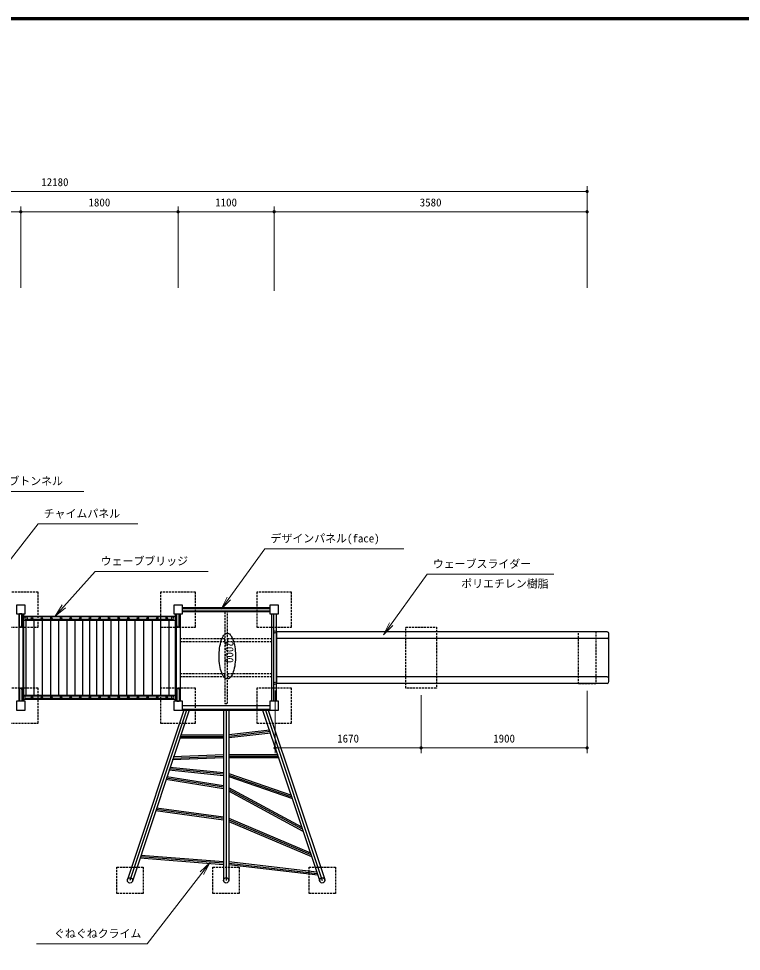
# Model space of a CAD drawing. Units: millimetres at full size, sheet at 1:100. Extents: x 1500 to 40500, y 1500 to 28200.
# Drawn here: x 10983 to 19253, y 17523 to 28200 of the extents above; entities that cross this region are included whole.
import ezdxf
from ezdxf.enums import TextEntityAlignment as Align

# ---------------------------------------------------------------- set-up
doc = ezdxf.new("R2010")
doc.units = ezdxf.units.MM
doc.header["$LTSCALE"] = 100
doc.linetypes.add('USER2', pattern=[0.347213, 0.243035, -0.104178])
doc.linetypes.add('USER3', pattern=[4.7625, 3.175, -1.5875])
for name, color, linetype, lineweight in [('D-STR-DIM\u3000寸法線、寸法値', 7, 'Continuous', 13), ('D-STR-HTXT\u3000旗上げ', 7, 'Continuous', 13), ('D-STR-TXT\u3000文字列', 7, 'Continuous', 13), ('D-STR\u3000構造物外形線', 1, 'Continuous', 25), ('D-TTL', 7, 'Continuous', 70)]:
    doc.layers.add(name, color=color, linetype=linetype, lineweight=lineweight)
doc.styles.add('ＭＳ ゴシック', font='')
doc.styles.get('ＭＳ ゴシック').set_extended_font_data('MS Gothic')

# ---------------------------------------------------------------- blocks, each defined once
blk = doc.blocks.new('filled_dot')
at = {"color": 0, "linetype": 'Continuous', "lineweight": -2, "const_width": 1.25}
blk.add_lwpolyline([(-0.625, 0, 1), (0.625, 0, 1)], format="xyb", close=True, dxfattribs=at)
blk = doc.blocks.new('open_arrow')
at = {"color": 0, "linetype": 'Continuous', "lineweight": -2}
blk.add_lwpolyline([(7.5, 1.25), (0, 0), (7.5, -1.25)], dxfattribs=at)

msp = doc.modelspace()

# ---------------------------------------------------------------- linework, layer by layer
at = {"layer": 'D-STR-DIM\u3000寸法線、寸法値'}
for p, q in [((17487.8, 25118.1), (17487.8, 26281.7)), ((5306.8, 26221.7), (17487.8, 26221.7)), ((9906.8, 25989.2), (11006.8, 25989.2)), ((11006.8, 25118.1), (11006.8, 26049.2)), ((11006.8, 25118.1), (11006.8, 26049.2)), ((11006.8, 25989.2), (12806.8, 25989.2)), ((12806.8, 25118.1), (12806.8, 26049.2)), ((12806.8, 25118.1), (12806.8, 26049.2)), ((12806.8, 25989.2), (13906.8, 25989.2)), ((13906.8, 25118.1), (13906.8, 26049.2)), ((13906.8, 25118.1), (13906.8, 26049.2)), ((13906.8, 25083.1), (13906.8, 26002.7)), ((13906.8, 25989.2), (17487.8, 25989.2)), ((17487.8, 25118.1), (17487.8, 26049.2)), ((13917.6, 20510.2), (13917.6, 19792.1)), ((17487.8, 20505.2), (17487.8, 19792.1)), ((15587.8, 20455.2), (15587.8, 19792.1)), ((15587.8, 20455.2), (15587.8, 19792.1)), ((13917.6, 19852.1), (15587.8, 19852.1)), ((15587.8, 19852.1), (17487.8, 19852.1))]:
    msp.add_line(p, q, dxfattribs=at)
at = {"layer": 'D-STR-HTXT\u3000旗上げ'}
for points in [[(9290.3, 21218.6), (10426.1, 22788.3), (10446.1, 22788.3), (11729.7, 22788.3), (11087.9, 22788.3)], [(10456.8, 21460.2), (11204.9, 22415.7), (11224.9, 22415.7), (12346.1, 22415.7), (11785.5, 22415.7)], [(13300.7, 21439.7), (13800.4, 22132.3), (13820.4, 22132.3), (15390.8, 22132.3), (14605.6, 22132.3)], [(11400.9, 21360.2), (11857.2, 21872.2), (11877.2, 21872.2), (13151.9, 21872.2), (12514.6, 21872.2)], [(15158.3, 21147.6), (15658, 21840.2), (15678, 21840.2), (17108.8, 21840.2), (16393.4, 21840.2)], [(13170.2, 18537.5), (12451.8, 17610.6), (12431.8, 17610.6), (11186.2, 17610.6), (11809, 17610.6)]]:
    msp.add_lwpolyline(points, dxfattribs=at)
at = {"layer": 'D-STR\u3000構造物外形線'}
for p, q in [((10984.3, 21385.2), (10984.3, 20385.2)), ((10993.2, 21248.8), (10993.2, 21385.2)), ((11020.4, 21385.2), (10993.2, 21385.2)), ((11020.4, 21248.8), (11020.4, 21385.2)), ((11029.3, 21385.2), (11029.3, 20385.2)), ((11040.3, 21380.2), (11029.3, 21380.2)), ((11040.3, 21380.2), (11040.3, 20390.2)), ((11042.8, 21360.2), (12770.8, 21360.2)), ((12773.3, 21380.2), (12773.3, 20390.2)), ((12773.3, 21380.2), (12784.3, 21380.2)), ((12784.3, 21385.2), (12784.3, 20385.2)), ((12793.2, 21385.2), (12820.4, 21385.2)), ((12793.2, 21248.8), (12793.2, 21385.2)), ((12820.4, 21248.8), (12820.4, 21385.2)), ((12829.3, 21385.2), (12829.3, 20385.2)), ((12856.8, 21457.7), (13856.8, 21457.7)), ((12856.8, 21448.8), (13856.8, 21448.8)), ((12856.8, 21421.6), (13856.8, 21421.6)), ((12856.8, 21412.7), (13856.8, 21412.7)), ((13881.8, 20385.2), (13881.8, 21385.2)), ((13904, 20385.2), (13904, 21385.2)), ((13931.8, 20385.2), (13931.8, 21385.2)), ((11042.8, 21315.2), (12770.8, 21315.2)), ((11068, 20455.2), (11068, 21315.2)), ((12740.6, 21351.3), (11069, 21351.3)), ((11069, 21324.1), (12740.6, 21324.1)), ((11160.7, 20455.2), (11160.7, 21315.2)), ((11255, 20455.2), (11255, 21315.2)), ((11349.9, 20455.2), (11349.9, 21315.2)), ((11444.5, 20455.2), (11444.5, 21315.2)), ((11537.7, 20455.2), (11537.7, 21315.2)), ((11628.4, 20455.2), (11628.4, 21315.2)), ((11715.6, 20455.2), (11715.6, 21315.2)), ((11798.4, 20455.2), (11798.4, 21315.2)), ((11875.8, 20455.2), (11875.8, 21315.2)), ((11954.8, 20455.2), (11954.8, 21315.2)), ((12040.2, 20455.2), (12040.2, 21315.2)), ((12128.7, 20455.2), (12128.7, 21315.2)), ((12222.1, 20455.2), (12222.1, 21315.2)), ((12316.7, 20455.2), (12316.7, 21315.2)), ((12414.5, 20455.2), (12414.5, 21315.2)), ((12513.1, 20455.2), (12513.1, 21315.2)), ((12610.1, 20455.2), (12610.1, 21315.2)), ((12706.1, 20455.2), (12706.1, 21315.2)), ((13931.8, 20590.2), (13931.8, 21180.2)), ((13937.8, 21180.2), (13931.8, 21180.2)), ((13937.8, 20590.2), (13937.8, 21180.2)), ((13937.8, 20595.2), (13937.8, 21175.2)), ((17717.8, 21180.2), (13942.8, 21180.2)), ((17737.8, 20610.2), (17737.8, 21160.2)), ((17717.8, 21105.2), (13942.8, 21105.2)), ((17717.8, 20665.2), (13942.8, 20665.2)), ((10993.2, 20521.6), (10993.2, 20385.2)), ((11020.4, 20521.6), (11020.4, 20385.2)), ((12793.2, 20521.6), (12793.2, 20385.2)), ((12820.4, 20521.6), (12820.4, 20385.2)), ((13937.8, 20590.2), (13931.8, 20590.2)), ((17717.8, 20590.2), (13942.8, 20590.2)), ((11042.8, 20455.2), (12770.8, 20455.2)), ((11042.8, 20410.2), (12770.8, 20410.2)), ((11069, 20446.3), (12743.9, 20446.3)), ((12741.6, 20419.1), (11069, 20419.1)), ((11020.4, 20385.2), (10993.2, 20385.2)), ((11020.4, 20385.2), (10993.2, 20385.2)), ((11040.3, 20390.2), (11029.3, 20390.2)), ((12773.3, 20390.2), (12784.3, 20390.2)), ((12793.2, 20385.2), (12820.4, 20385.2)), ((12793.2, 20385.2), (12820.4, 20385.2)), ((12856.8, 20336.2), (13856.8, 20336.2)), ((12856.8, 20291.2), (13856.8, 20291.2)), ((12871.9, 20285.2), (12228.1, 18344.6)), ((12903.7, 20285.2), (12256.8, 18335.2)), ((12935.6, 20285.2), (12285.6, 18325.8)), ((13326.6, 20285.2), (13326.6, 18335.2)), ((13356.8, 20285.2), (13356.8, 18335.2)), ((13387.1, 20285.2), (13387.1, 18335.2)), ((13775, 20285.2), (14428.1, 18325.7)), ((13806.8, 20285.2), (14456.8, 18335.2)), ((13838.7, 20285.2), (14485.6, 18344.6)), ((12828.5, 19983.3), (13326.6, 19983.3)), ((12834, 20000.3), (13326.6, 20000.3)), ((13387.1, 20004.5), (13857.7, 20059)), ((13387.1, 19987.4), (13863.1, 20042.5)), ((13387.1, 19970.3), (13868.5, 20026)), ((12822.9, 19966.3), (13326.6, 19966.3)), ((13326.6, 19754), (12745.9, 19731.1)), ((13326.6, 19771), (12751.5, 19748.4)), ((13952.2, 19771.7), (13387.1, 19771.7)), ((13957.8, 19754.7), (13387.1, 19754.7)), ((13326.6, 19737), (12740.2, 19713.9)), ((13963.4, 19737.7), (13387.1, 19737.7)), ((12702.9, 19599.8), (13326.6, 19537.2)), ((12708.3, 19616.3), (13326.6, 19554.3)), ((12713.7, 19632.9), (13326.6, 19571.3)), ((13387.1, 19558.5), (14103.7, 19311.4)), ((13387.1, 19540.5), (14110.4, 19291.2)), ((13326.6, 19383.8), (12666.6, 19488.9)), ((13326.6, 19401), (12671.9, 19505.3)), ((13326.6, 19418.2), (12677.3, 19521.6)), ((13387.1, 19522.6), (14117.1, 19270.9)), ((14224.8, 18943.3), (13387.1, 19394.7)), ((14232.6, 18919.9), (13387.1, 19375.4)), ((14240.3, 18896.4), (13387.1, 19356.1)), ((12550.4, 19134.2), (13326.6, 19028.4)), ((12555.8, 19150.6), (13326.6, 19045.5)), ((12561.1, 19167), (13326.6, 19062.7)), ((13387.1, 19046.7), (14320.9, 18651.4)), ((13387.1, 19028.3), (14328, 18629.9)), ((13387.1, 19009.8), (14335.1, 18608.5)), ((13326.6, 18515), (12371.4, 18587.7)), ((13326.6, 18532.1), (12376.8, 18604.3)), ((13326.6, 18549.1), (12382.3, 18621)), ((14394, 18429.5), (13387.1, 18545.7)), ((14399.8, 18411.7), (13387.1, 18528.6)), ((14405.7, 18393.9), (13387.1, 18511.5))]:
    msp.add_line(p, q, dxfattribs=at)
at = {"layer": 'D-STR\u3000構造物外形線', "linetype": 'USER2'}
for points in [[(10806.8, 21635.2), (10806.8, 21235.2), (11206.8, 21235.2), (11206.8, 21635.2)], [(12606.8, 21635.2), (12606.8, 21235.2), (13006.8, 21235.2), (13006.8, 21635.2)], [(13706.8, 21635.2), (13706.8, 21235.2), (14106.8, 21235.2), (14106.8, 21635.2)], [(13341.8, 21410.2), (13341.8, 20360.2), (13371.8, 20360.2), (13371.8, 21410.2)], [(15762.8, 20535.2), (15412.8, 20535.2), (15412.8, 21235.2), (15762.8, 21235.2)], [(17587.8, 20585.2), (17387.8, 20585.2), (17387.8, 21185.2), (17587.8, 21185.2)], [(12831.8, 21100.2), (12831.8, 21070.2), (13341.8, 21070.2), (13341.8, 21100.2)], [(13371.8, 21100.2), (13371.8, 21070.2), (13881.8, 21070.2), (13881.8, 21100.2)], [(12831.8, 20700.2), (12831.8, 20670.2), (13341.8, 20670.2), (13341.8, 20700.2)], [(13371.8, 20700.2), (13371.8, 20670.2), (13881.8, 20670.2), (13881.8, 20700.2)], [(10806.8, 20535.2), (10806.8, 20135.2), (11206.8, 20135.2), (11206.8, 20535.2)], [(12606.8, 20535.2), (12606.8, 20135.2), (13006.8, 20135.2), (13006.8, 20535.2)], [(13706.8, 20535.2), (13706.8, 20135.2), (14106.8, 20135.2), (14106.8, 20535.2)], [(12406.8, 18185.2), (12106.8, 18185.2), (12106.8, 18485.2), (12406.8, 18485.2)], [(13506.8, 18185.2), (13206.8, 18185.2), (13206.8, 18485.2), (13506.8, 18485.2)], [(14606.8, 18185.2), (14306.8, 18185.2), (14306.8, 18485.2), (14606.8, 18485.2)]]:
    msp.add_lwpolyline(points, close=True, dxfattribs=at)
at = {"layer": 'D-STR\u3000構造物外形線'}
for points in [[(10956.8, 21485.2), (10956.8, 21385.2), (11056.8, 21385.2), (11056.8, 21485.2)], [(12756.8, 21485.2), (12756.8, 21385.2), (12856.8, 21385.2), (12856.8, 21485.2)], [(13856.8, 21485.2), (13856.8, 21385.2), (13956.8, 21385.2), (13956.8, 21485.2)], [(13452, 21033.4), (13456.2, 21010.3), (13459.6, 20986.5), (13462.1, 20962.1), (13463.8, 20937), (13464.4, 20885), (13463.3, 20859.5), (13461.4, 20834.6), (13458.6, 20810.4), (13454.9, 20786.8), (13450.3, 20763.9), (13445.1, 20742.7), (13439.2, 20723.2), (13432.6, 20705.5), (13425.4, 20689.6), (13417.5, 20675.5), (13409.3, 20663.6), (13400.7, 20654.2), (13391.9, 20647.2), (13382.9, 20642.6), (13373.7, 20640.6), (13364.3, 20641), (13355.1, 20643.9), (13346.2, 20649.2), (13337.5, 20657), (13329.1, 20667.3), (13320.9, 20680), (13313.2, 20694.7), (13306.2, 20711.2), (13299.9, 20729.5), (13294.2, 20749.5), (13289.1, 20771.4), (13284.9, 20794.6), (13281.5, 20818.4), (13279, 20842.8), (13277.3, 20867.9), (13276.7, 20919.8), (13277.8, 20945.4), (13279.7, 20970.3), (13282.5, 20994.5), (13286.2, 21018.1), (13290.8, 21040.9), (13296, 21062.2), (13301.9, 21081.7), (13308.5, 21099.4), (13315.7, 21115.3), (13323.5, 21129.3), (13331.8, 21141.3), (13340.4, 21150.7), (13349.2, 21157.7), (13358.2, 21162.3), (13367.4, 21164.3), (13376.8, 21163.9), (13386, 21161), (13394.9, 21155.7), (13403.6, 21147.9), (13412, 21137.6), (13420.2, 21124.9), (13427.9, 21110.2), (13434.9, 21093.7), (13441.2, 21075.4), (13446.9, 21055.3)], [(10956.8, 20385.2), (10956.8, 20285.2), (11056.8, 20285.2), (11056.8, 20385.2)], [(12756.8, 20385.2), (12756.8, 20285.2), (12856.8, 20285.2), (12856.8, 20385.2)], [(12856.8, 20285.2), (13856.8, 20285.2), (13856.8, 20291.2), (12856.8, 20291.2)], [(13856.8, 20385.2), (13856.8, 20285.2), (13956.8, 20285.2), (13956.8, 20385.2)]]:
    msp.add_lwpolyline(points, close=True, dxfattribs=at)
for centre, radius in [((11135.4, 21337.7), 7.95), ((11248.3, 21337.7), 7.95), ((11358.3, 21337.7), 7.95), ((11468.3, 21337.7), 7.95), ((11578.3, 21337.7), 7.95), ((11688.3, 21337.7), 7.95), ((11798.3, 21337.7), 7.95), ((11908.3, 21337.7), 7.95), ((12018.3, 21337.7), 7.95), ((12128.3, 21337.7), 7.95), ((12238.3, 21337.7), 7.95), ((12348.3, 21337.7), 7.95), ((12458.3, 21337.7), 7.95), ((12568.3, 21337.7), 7.95), ((12678.3, 21337.7), 7.95), ((13917.6, 21180.2), 13.6), ((13917.6, 20590.2), 13.6), ((11135.4, 20432.7), 7.95), ((11248.3, 20432.7), 7.95), ((11358.3, 20432.7), 7.95), ((11468.3, 20432.7), 7.95), ((11578.3, 20432.7), 7.95), ((11688.3, 20432.7), 7.95), ((11798.3, 20432.7), 7.95), ((11908.3, 20432.7), 7.95), ((12018.3, 20432.7), 7.95), ((12128.3, 20432.7), 7.95), ((12238.3, 20432.7), 7.95), ((12348.3, 20432.7), 7.95), ((12458.3, 20432.7), 7.95), ((12568.3, 20432.7), 7.95), ((12678.3, 20432.7), 7.95), ((12256.8, 18335.2), 30.2), ((13356.8, 18335.2), 30.2), ((14456.8, 18335.2), 30.2)]:
    msp.add_circle(centre, radius, dxfattribs=at)
for centre, radius, start, end in [((11006.8, 21248.8), 13.6, 180, 0), ((11069, 21337.7), 13.6, 90, 270), ((12744.6, 21337.7), 13.6, 270, 90), ((12806.8, 21248.8), 13.6, 180, 0), ((13942.8, 21175.2), 5, 90, 180), ((17717.8, 21160.2), 20, 0, 90), ((13942.8, 21110.2), 5, 180, 270), ((17717.8, 21125.2), 20, 270, 0), ((13942.8, 20660.2), 5, 90, 180), ((17717.8, 20645.2), 20, 0, 90), ((17717.8, 20610.2), 20, 270, 0), ((11006.8, 20521.6), 13.6, 0, 180), ((12806.8, 20521.6), 13.6, 0, 180), ((13942.8, 20595.2), 5, 180, 270), ((11069, 20432.7), 13.6, 90, 270), ((12744.6, 20432.7), 13.6, 270, 90)]:
    msp.add_arc(centre, radius, start, end, dxfattribs=at)
at = {"layer": 'D-STR\u3000構造物外形線', "linetype": 'USER3'}
for centre, start, end in [((11069, 21337.7), 270, 90), ((12744.6, 21337.7), 90, 270), ((12744.6, 20432.7), 90, 270)]:
    msp.add_arc(centre, 13.6, start, end, dxfattribs=at)
at = {"layer": 'D-TTL'}
msp.add_lwpolyline([(1500, 1500), (1500, 28200), (40500, 28200), (40500, 1500)], close=True, dxfattribs=at)

# ---------------------------------------------------------------- block references
at = {"layer": 'D-STR-DIM\u3000寸法線、寸法値', "xscale": 15, "yscale": 15, "rotation": 180}
for p in [(17487.8, 26221.7), (11006.8, 25989.2), (12806.8, 25989.2), (13906.8, 25989.2), (17487.8, 25989.2), (15587.8, 19852.1), (17487.8, 19852.1)]:
    msp.add_blockref('filled_dot', p, dxfattribs=at)
at = {"layer": 'D-STR-DIM\u3000寸法線、寸法値', "xscale": 15, "yscale": 15}
for p in [(11006.8, 25989.2), (12806.8, 25989.2), (13906.8, 25989.2), (13917.6, 19852.1), (15587.8, 19852.1)]:
    msp.add_blockref('filled_dot', p, dxfattribs=at)
at = {"layer": 'D-STR-HTXT\u3000旗上げ', "xscale": 20, "yscale": 20}
for p, rotation in [((13300.7, 21439.7), 54.2), ((11400.9, 21360.2), 48.3), ((15158.3, 21147.6), 54.2), ((13170.2, 18537.5), 232.2)]:
    msp.add_blockref('open_arrow', p, dxfattribs=dict(at, rotation=rotation))

# ---------------------------------------------------------------- texts
at = {"layer": 'D-STR-DIM\u3000寸法線、寸法値', "style": 'ＭＳ ゴシック'}
for s, p in [('12180', (11397.3, 26328.6)), ('1800', (11906.8, 26096.1)), ('1100', (13356.8, 26096.1)), ('3580', (15697.3, 26096.1)), ('1670', (14752.7, 19959)), ('1900', (16537.8, 19959))]:
    msp.add_text(s, height=91.64, dxfattribs=at).set_placement(p, align=Align.MIDDLE_CENTER)
at = {"layer": 'D-STR-HTXT\u3000旗上げ', "style": 'ＭＳ ゴシック'}
for s, p in [('チューブトンネル', (10490.5, 22832.7)), ('チャイムパネル', (11269.3, 22460.1)), ('デザインパネル(face)', (13864.8, 22176.7)), ('ウェーブブリッジ', (11921.6, 21916.6)), ('ウェーブスライダー', (15722.4, 21884.6))]:
    msp.add_text(s, height=91.64, dxfattribs=at).set_placement(p, align=Align.BOTTOM_LEFT)
for s, p in [('ポリエチレン樹脂', (17046.9, 21731.9)), ('ぐねぐねクライム', (12387.4, 17726))]:
    msp.add_text(s, height=91.64, dxfattribs=at).set_placement(p, align=Align.MIDDLE_RIGHT)
at = {"layer": 'D-STR-TXT\u3000文字列', "style": 'ＭＳ ゴシック'}
msp.add_text('2000', height=91.64, rotation=270, dxfattribs=at).set_placement((13441.4, 21073.3), align=Align.TOP_LEFT)

doc.saveas('drawing.dxf')
